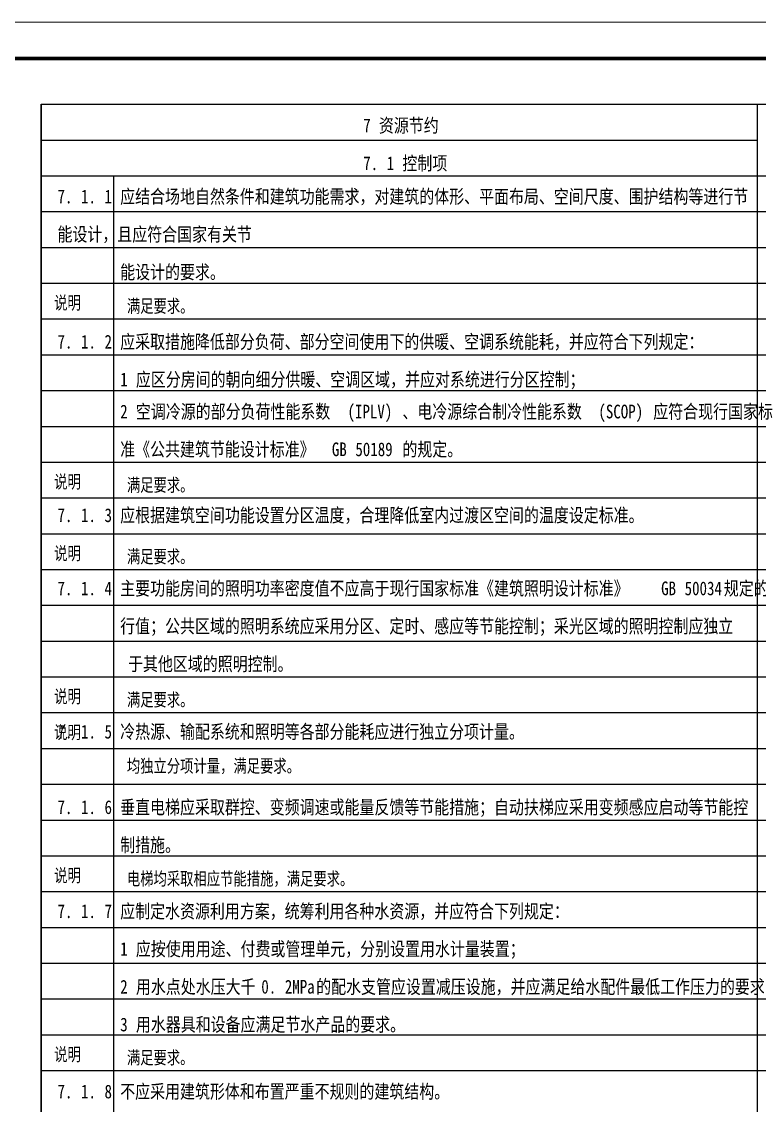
# Model space of a CAD drawing. Extents: x 1738711 to 2346805, y 1189731 to 2516152.
# Drawn here: x 2307074 to 2327403, y 2403887 to 2433732 of the extents above; entities that cross this region are included whole.
import ezdxf
from ezdxf.enums import TextEntityAlignment as Align

# ---------------------------------------------------------------- set-up
doc = ezdxf.new("R2010")
doc.units = 0
doc.header["$LTSCALE"] = 1000
doc.header["$MEASUREMENT"] = 0
for name, color, linetype in [('1_细线', 8, 'Continuous'), ('PUB_TEXT', 7, 'Continuous'), ('TK', 4, 'Continuous')]:
    doc.layers.add(name, color=color, linetype=linetype)
doc.styles.add('宋体', font='SIMSUN.TTF', dxfattribs={"width": 0.75})

# ---------------------------------------------------------------- blocks, each defined once
blk = doc.blocks.new('hjashrtahreahe')
at = {"layer": 'TK', "color": 7, "const_width": 25}
blk.add_lwpolyline([(0, 59400), (84100, 59400), (84100, 0), (0, 0)], close=True, dxfattribs=at)
at = {"layer": 'TK', "color": 3, "const_width": 100}
blk.add_lwpolyline([(2500, 1000), (2500, 58400), (83100, 58400), (83100, 1000)], close=True, dxfattribs=at)
at = {"layer": 'TK', "style": '宋体', "width": 0.75}
for tag, height, p in [('项目负责人', 350, (6003, 57089)), ('专业负责人', 350, (6003, 56224)), ('设计人', 350, (6003, 55419)), ('版号1', 250, (77304, 22193)), ('时间1', 250, (82405, 22193)), ('版号2', 250, (77304, 21593)), ('时间2', 250, (82405, 21593)), ('版号3', 250, (77304, 20993)), ('时间3', 250, (82405, 20993)), ('建筑会签', 0.0001, (78978, 2403)), ('电气会签', 0.0001, (82128, 2403)), ('结构会签', 0.0001, (78978, 1803)), ('暖通会签', 0.0001, (82128, 1803)), ('给排水会签', 0.0001, (78978, 1250)), ('智能化会签', 0.0001, (82128, 1250))]:
    blk.add_attdef(tag, text='', height=height, dxfattribs=at).set_placement(p, align=Align.CENTER)
for tag, p in [('合作设计单位', (80816, 48986)), ('版号说明1', (79854, 22318)), ('版号说明2', (79854, 21718)), ('版号说明3', (79854, 21118)), ('浙江绿储科技有限公司', (80545, 16036)), ('百兆瓦级集中式熔盐储能关键', (80545, 14953)), ('设备研发及制造基地项目', (80545, 14603)), ('1#研发楼', (80545, 13636)), ('图名', (80545, 12436)), ('工程编号', (78978, 11461)), ('子项编号', (82128, 11461)), ('建筑', (78978, 10711)), ('图号', (82128, 10711)), ('施工图', (78978, 9961)), ('2023.03', (82128, 9961)), ('审定', (79353, 8461)), ('审核', (79353, 7711)), ('工程负责', (79353, 6961)), ('专业负责', (79353, 6211)), ('设计', (79353, 5461)), ('制图', (79353, 4711)), ('校对', (79353, 3961))]:
    blk.add_attdef(tag, text='', height=250, dxfattribs=at).set_placement(p, align=Align.MIDDLE_CENTER)

msp = doc.modelspace()

# ---------------------------------------------------------------- linework, layer by layer
at = {"layer": '1_细线'}
for p, q in [((2307609.6, 2431457.3), (2307609.6, 2376927.3)), ((2307609.6, 2376262), (2307609.6, 2431457.3)), ((2307609.6, 2431457.3), (2328827, 2431457.3)), ((2327343.8, 2431457.3), (2327343.8, 2376262)), ((2307609.6, 2430471.7), (2327343.8, 2430471.7)), ((2307609.6, 2429486.1), (2328827, 2429486.1)), ((2309617.4, 2376262), (2309617.4, 2429486.1)), ((2307609.6, 2428500.4), (2328827, 2428500.4)), ((2307609.6, 2427514.8), (2328827, 2427514.8)), ((2307609.6, 2426529.2), (2328827, 2426529.2)), ((2307609.6, 2425543.5), (2328827, 2425543.5)), ((2307609.6, 2424557.9), (2328827, 2424557.9)), ((2307609.6, 2423572.3), (2328827, 2423572.3)), ((2307609.6, 2422586.6), (2328827, 2422586.6)), ((2307609.6, 2421601), (2328827, 2421601)), ((2307609.6, 2420615.4), (2328827, 2420615.4)), ((2307609.6, 2419629.7), (2328827, 2419629.7)), ((2307609.6, 2418644.1), (2328827, 2418644.1)), ((2307609.6, 2418644.1), (2328827, 2418644.1)), ((2307609.6, 2417658.5), (2328827, 2417658.5)), ((2307609.6, 2417658.5), (2328827, 2417658.5)), ((2307609.6, 2416672.9), (2328827, 2416672.9)), ((2307609.6, 2416672.9), (2328827, 2416672.9)), ((2307609.6, 2415687.2), (2328827, 2415687.2)), ((2307609.6, 2414701.6), (2328827, 2414701.6)), ((2307609.6, 2413716), (2328827, 2413716)), ((2307609.6, 2412730.3), (2328827, 2412730.3)), ((2307609.6, 2411744.7), (2328827, 2411744.7)), ((2307609.6, 2410759.1), (2328827, 2410759.1)), ((2307609.6, 2409773.4), (2328827, 2409773.4)), ((2307609.6, 2408787.8), (2328827, 2408787.8)), ((2307609.6, 2407802.2), (2328827, 2407802.2)), ((2307609.6, 2406816.5), (2328827, 2406816.5)), ((2307609.6, 2405830.9), (2328827, 2405830.9)), ((2307609.6, 2404845.3), (2328827, 2404845.3))]:
    msp.add_line(p, q, dxfattribs=at)

# ---------------------------------------------------------------- block references
msp.add_blockref('hjashrtahreahe', (2253766.1, 2374319.5))

# ---------------------------------------------------------------- texts
at = {"layer": 'PUB_TEXT', "linetype": 'Continuous', "style": '宋体'}
for s, height, width, p in [('7', 377.6, 0.8, (2316487.1, 2430684.1)), ('资源节约', 377.64, 0.8, (2316919.1, 2430684.1)), ('7.', 377.64, 0.8, (2316487.1, 2429644.1)), ('1', 377.6, 0.8, (2317135.2, 2429644.1)), ('控制项', 377.64, 0.8, (2317567.2, 2429644.1)), ('7.', 377.64, 0.8, (2308061.8, 2428727.8)), ('1.', 377.64, 0.8, (2308709.9, 2428727.8)), ('1', 377.6, 0.8, (2309358, 2428727.8)), ('应结合场地自然条件和建筑功能需求，对建筑的体形、平面布局、空间尺度、围护结构等进行节', 377.637, 0.8, (2309790, 2428727.8)), ('能设计，且应符合国家有关节', 377.637, 0.8, (2308061.8, 2427687.8)), ('能设计的要求。', 377.64, 0.8, (2309790, 2426647.8)), ('说明', 358.76, 0.75, (2307970.2, 2425810.2, -14342.5)), ('7.', 377.64, 0.8, (2308061.8, 2424728.9)), ('1.', 377.64, 0.8, (2308709.9, 2424728.9)), ('2', 377.6, 0.8, (2309358, 2424728.9)), ('应采取措施降低部分负荷、部分空间使用下的供暖、空调系统能耗，并应符合下列规定：', 377.637, 0.8, (2309790, 2424728.9)), ('1', 377.6, 0.8, (2309790, 2423688.9)), ('应区分房间的朝向细分供暖、空调区域，并应对系统进行分区控制；', 377.637, 0.8, (2310222.1, 2423688.9)), ('2', 377.6, 0.8, (2309790, 2422805.9)), ('空调冷源的部分负荷性能系数', 377.637, 0.8, (2310222.1, 2422805.9)), ('(IPLV)', 377.64, 0.8, (2316055, 2422805.9)), ('、电冷源综合制冷性能系数', 377.637, 0.8, (2317567.2, 2422805.9)), ('(SCOP)', 377.64, 0.8, (2322968.1, 2422805.9)), ('应符合现行国家标', 377.64, 0.8, (2324480.3, 2422805.9)), ('准《公共建筑节能设计标准》', 377.637, 0.8, (2309790, 2421765.9)), ('的规定。', 377.64, 0.8, (2317567.2, 2421765.9)), ('GB', 377.64, 0.8, (2315622.9, 2421765.9)), ('50189', 377.64, 0.8, (2316271, 2421765.9)), ('说明', 358.76, 0.75, (2307970.2, 2420882, -14342.5)), ('7.', 377.64, 0.8, (2308061.8, 2419951.4)), ('1.', 377.64, 0.8, (2308709.9, 2419951.4)), ('3', 377.6, 0.8, (2309358, 2419951.4)), ('应根据建筑空间功能设置分区温度，合理降低室内过渡区空间的温度设定标准。', 377.637, 0.8, (2309790, 2419951.4)), ('说明', 358.76, 0.75, (2307970.2, 2418910.8, -14342.5)), ('主要功能房间的照明功率密度值不应高于现行国家标准《建筑照明设计标准》', 377.637, 0.8, (2309790, 2417935.9)), ('规定的现', 377.64, 0.8, (2326424.6, 2417935.9)), ('7.', 377.64, 0.8, (2308061.8, 2417935.9)), ('1.', 377.64, 0.8, (2308709.9, 2417935.9)), ('4', 377.6, 0.8, (2309358, 2417935.9)), ('GB', 377.64, 0.8, (2324696.4, 2417935.9)), ('50034', 377.64, 0.8, (2325344.5, 2417935.9)), ('行值；公共区域的照明系统应采用分区、定时、感应等节能控制；采光区域的照明控制应独立', 377.637, 0.8, (2309790, 2416895.9)), ('于其他区域的照明控制。', 377.637, 0.8, (2310006.1, 2415855.9)), ('说明', 358.76, 0.75, (2307970.2, 2414968.2, -14342.5)), ('说明', 358.76, 0.75, (2307970.2, 2413982.6, -14342.5)), ('7.', 377.64, 0.8, (2308061.8, 2413989.7)), ('1.', 377.64, 0.8, (2308709.9, 2413989.7)), ('5', 377.6, 0.8, (2309358, 2413989.7)), ('冷热源、输配系统和照明等各部分能耗应进行独立分项计量。', 377.637, 0.8, (2309790, 2413989.7)), ('7.', 377.64, 0.8, (2308061.8, 2411909.7)), ('1.', 377.64, 0.8, (2308709.9, 2411909.7)), ('6', 377.6, 0.8, (2309358, 2411909.7)), ('垂直电梯应采取群控、变频调速或能量反馈等节能措施；自动扶梯应采用变频感应启动等节能控', 377.637, 0.8, (2309790, 2411909.7)), ('制措施。', 377.64, 0.8, (2309790, 2410869.7)), ('说明', 358.76, 0.75, (2307970.2, 2410040.1, -14342.5)), ('7.', 377.64, 0.8, (2308061.8, 2409044.6)), ('1.', 377.64, 0.8, (2308709.9, 2409044.6)), ('7', 377.6, 0.8, (2309358, 2409044.6)), ('应制定水资源利用方案，统筹利用各种水资源，并应符合下列规定：', 377.637, 0.8, (2309790, 2409044.6)), ('1', 377.6, 0.8, (2309790, 2408004.6)), ('应按使用用途、付费或管理单元，分别设置用水计量装置；', 377.637, 0.8, (2310222.1, 2408004.6)), ('2', 377.6, 0.8, (2309790, 2406964.6)), ('用水点处水压大千', 377.64, 0.8, (2310222.1, 2406964.6)), ('0.', 377.64, 0.8, (2313678.6, 2406964.6)), ('2MPa', 377.64, 0.8, (2314326.7, 2406964.6)), ('的配水支管应设置减压设施，并应满足给水配件最低工作压力的要求', 377.637, 0.8, (2315190.9, 2406964.6)), ('3', 377.6, 0.8, (2309790, 2405924.6)), ('用水器具和设备应满足节水产品的要求。', 377.637, 0.8, (2310222.1, 2405924.6)), ('说明', 358.76, 0.75, (2307970.2, 2405111.9, -14342.5)), ('7.', 377.64, 0.8, (2308061.8, 2404078.8)), ('1.', 377.64, 0.8, (2308709.9, 2404078.8)), ('8', 377.6, 0.8, (2309358, 2404078.8)), ('不应采用建筑形体和布置严重不规则的建筑结构。', 377.637, 0.8, (2309790, 2404078.8))]:
    msp.add_text(s, height=height, dxfattribs=dict(at, width=width)).set_placement(p)
at = {"layer": 'PUB_TEXT', "color": 1, "linetype": 'Continuous', "style": '宋体', "width": 0.75}
for s, height, p in [('满足要求。', 358.76, (2309974.6, 2425721, -14342.5)), ('满足要求。', 358.76, (2309974.6, 2420792.8, -14342.5)), ('满足要求。', 358.76, (2309974.6, 2418821.6, -14342.5)), ('满足要求。', 358.76, (2309974.6, 2414879, -14342.5)), ('均独立分项计量，满足要求。', 358.755, (2309974.6, 2413056, -14342.5)), ('电梯均采取相应节能措施，满足要求。', 358.755, (2309974.6, 2409950.9, -14342.5)), ('满足要求。', 358.76, (2309974.6, 2405022.7, -14342.5))]:
    msp.add_text(s, height=height, dxfattribs=at).set_placement(p)

doc.saveas('drawing.dxf')
